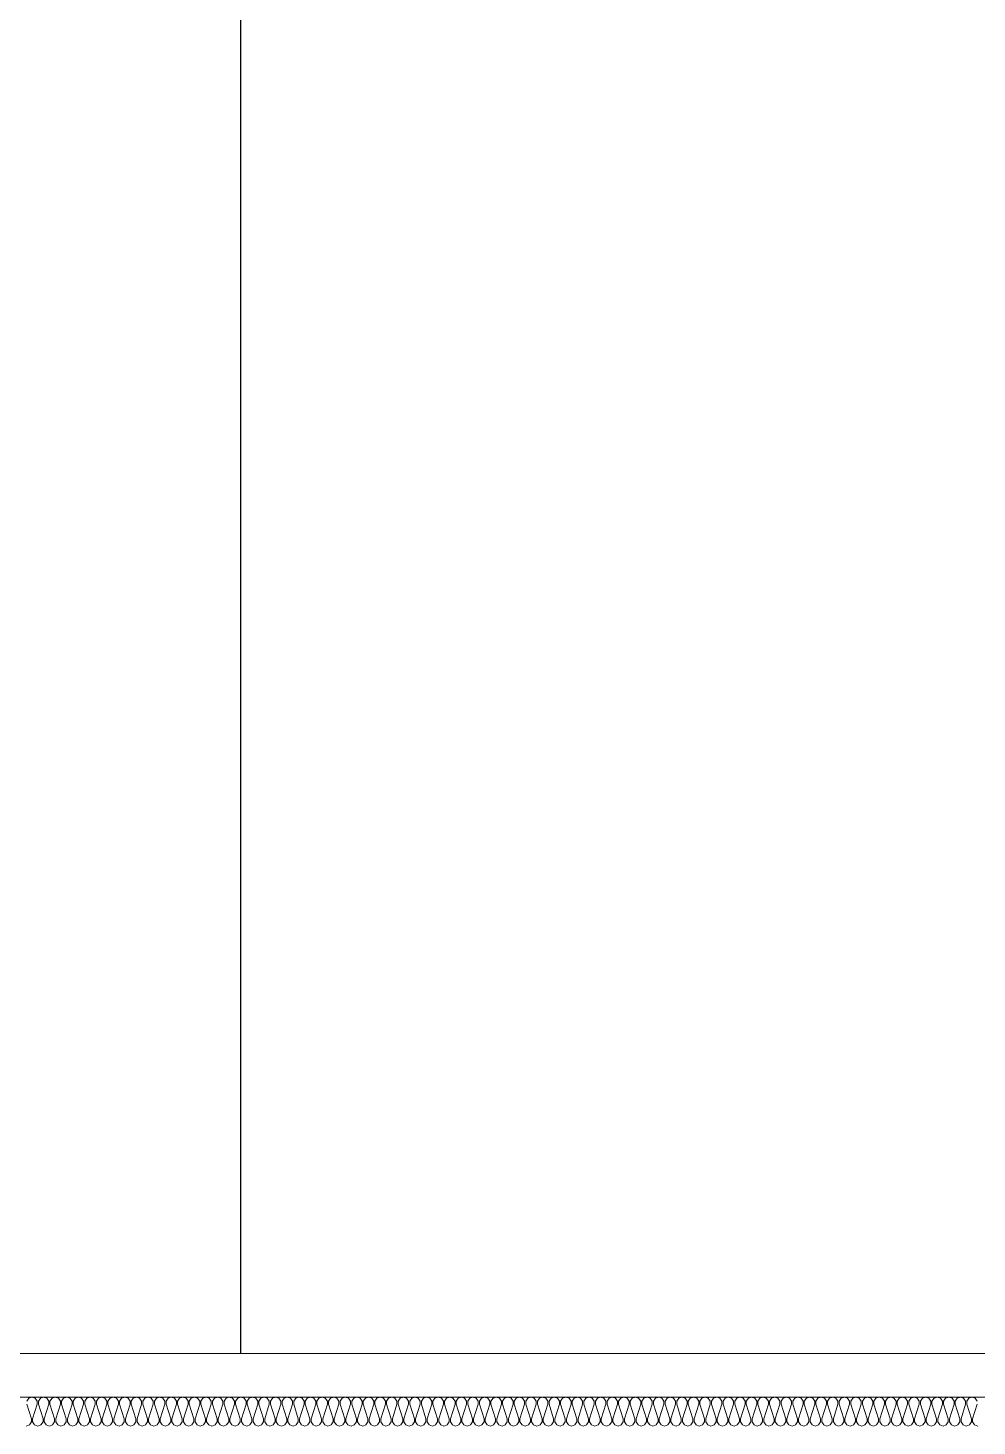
# Model space of a CAD drawing. Header units: millimetres. Extents: x 0 to 420000, y 0 to 297000.
# Drawn here: x 263829 to 267100, y 44200 to 49020 of the extents above; entities that cross this region are included whole.
import ezdxf

# ---------------------------------------------------------------- set-up
doc = ezdxf.new("R2010")
doc.units = ezdxf.units.MM
doc.linetypes.add('CEN', pattern=[62, 60, -1, 0, -1])
for name, color, linetype, lineweight in [('A-AXIS-LINE', 1, 'CEN', 15), ('A-ELEV-LIN2', 7, 'Continuous', 25), ('A-XXXX-FIN2', 6, 'Continuous', 20), ('A-XXXX-INSL2', 8, 'Continuous', 18)]:
    doc.layers.add(name, color=color, linetype=linetype, lineweight=lineweight)

# ---------------------------------------------------------------- blocks, each defined once
blk = doc.blocks.new('axis(211208)')
at = {"layer": 'A-AXIS-LINE', "ltscale": 1000}
blk.add_line((4631788.1, -421118.7), (4955413.1, -421118.7), dxfattribs=at)
blk = doc.blocks.new('3층')
at = {"layer": 'A-ELEV-LIN2'}
blk.add_line((4834873.8, -411118.7), (4834873.8, -402618.7), dxfattribs=at)
blk = doc.blocks.new('냉동층(220321)')
at = {"layer": 'A-XXXX-FIN2'}
blk.add_line((4878673.7, -401118.7), (4801923.8, -401118.7), dxfattribs=at)
at = {"layer": 'A-XXXX-INSL2'}
blk.add_line((4878773.7, -401268.7), (4802023.8, -401268.7), dxfattribs=at)
for points in [[(4837413.7, -401368.7), (4837402.7, -401364.7), (4837395.7, -401354.7), (4837395.7, -401343.7), (4837411.7, -401293.7)], [(4837411.7, -401282.7), (4837404.7, -401272.7), (4837393.7, -401268.7), (4837382.7, -401272.7), (4837375.7, -401282.7), (4837375.7, -401293.7), (4837391.7, -401343.7), (4837391.7, -401354.7), (4837384.7, -401364.7), (4837373.7, -401368.7), (4837362.7, -401364.7), (4837355.7, -401354.7), (4837355.7, -401343.7), (4837371.7, -401293.7), (4837371.7, -401282.7), (4837364.7, -401272.7), (4837353.7, -401268.7), (4837342.7, -401272.7), (4837335.7, -401282.7), (4837335.7, -401293.7), (4837351.7, -401343.7), (4837351.7, -401354.7), (4837344.7, -401364.7), (4837333.7, -401368.7), (4837322.7, -401364.7), (4837315.7, -401354.7), (4837315.7, -401343.7), (4837331.7, -401293.7), (4837331.7, -401282.7), (4837324.7, -401272.7), (4837313.7, -401268.7), (4837302.7, -401272.7), (4837295.7, -401282.7), (4837295.7, -401293.7), (4837311.7, -401343.7), (4837311.7, -401354.7), (4837304.7, -401364.7), (4837293.7, -401368.7), (4837282.7, -401364.7), (4837275.7, -401354.7), (4837275.7, -401343.7), (4837291.7, -401293.7), (4837291.7, -401282.7), (4837284.7, -401272.7), (4837273.7, -401268.7), (4837262.7, -401272.7), (4837255.7, -401282.7), (4837255.7, -401293.7), (4837271.7, -401343.7), (4837271.7, -401354.7), (4837264.7, -401364.7), (4837253.7, -401368.7), (4837242.7, -401364.7), (4837235.7, -401354.7), (4837235.7, -401343.7), (4837251.7, -401293.7), (4837251.7, -401282.7), (4837244.7, -401272.7), (4837233.7, -401268.7), (4837222.7, -401272.7), (4837215.7, -401282.7), (4837215.7, -401293.7), (4837231.7, -401343.7), (4837231.7, -401354.7), (4837224.7, -401364.7), (4837213.7, -401368.7), (4837202.7, -401364.7), (4837195.7, -401354.7), (4837195.7, -401343.7), (4837211.7, -401293.7), (4837211.7, -401282.7), (4837204.7, -401272.7), (4837193.7, -401268.7), (4837182.7, -401272.7), (4837175.7, -401282.7), (4837175.7, -401293.7), (4837191.7, -401343.7), (4837191.7, -401354.7), (4837184.7, -401364.7), (4837173.7, -401368.7), (4837162.7, -401364.7), (4837155.7, -401354.7), (4837155.7, -401343.7), (4837171.7, -401293.7), (4837171.7, -401282.7), (4837164.7, -401272.7), (4837153.7, -401268.7), (4837142.7, -401272.7), (4837135.7, -401282.7), (4837135.7, -401293.7), (4837151.7, -401343.7), (4837151.7, -401354.7), (4837144.7, -401364.7), (4837133.7, -401368.7), (4837122.7, -401364.7), (4837115.7, -401354.7), (4837115.7, -401343.7), (4837131.7, -401293.7), (4837131.7, -401282.7), (4837124.7, -401272.7), (4837113.7, -401268.7), (4837102.7, -401272.7), (4837095.7, -401282.7), (4837095.7, -401293.7), (4837111.7, -401343.7), (4837111.7, -401354.7), (4837104.7, -401364.7), (4837093.7, -401368.7), (4837082.7, -401364.7), (4837075.7, -401354.7), (4837075.7, -401343.7), (4837091.7, -401293.7), (4837091.7, -401282.7), (4837084.7, -401272.7), (4837073.7, -401268.7), (4837062.7, -401272.7), (4837055.7, -401282.7), (4837055.7, -401293.7), (4837071.7, -401343.7), (4837071.7, -401354.7), (4837064.7, -401364.7), (4837053.7, -401368.7), (4837042.7, -401364.7), (4837035.7, -401354.7), (4837035.7, -401343.7), (4837051.7, -401293.7), (4837051.7, -401282.7), (4837044.7, -401272.7), (4837033.7, -401268.7), (4837022.7, -401272.7), (4837015.7, -401282.7), (4837015.7, -401293.7), (4837031.7, -401343.7), (4837031.7, -401354.7), (4837024.7, -401364.7), (4837013.7, -401368.7), (4837002.7, -401364.7), (4836995.7, -401354.7), (4836995.7, -401343.7), (4837011.7, -401293.7), (4837011.7, -401282.7), (4837004.7, -401272.7), (4836993.7, -401268.7), (4836982.7, -401272.7), (4836975.7, -401282.7), (4836975.7, -401293.7), (4836991.7, -401343.7), (4836991.7, -401354.7), (4836984.7, -401364.7), (4836973.7, -401368.7), (4836962.7, -401364.7), (4836955.7, -401354.7), (4836955.7, -401343.7), (4836971.7, -401293.7), (4836971.7, -401282.7), (4836964.7, -401272.7), (4836953.7, -401268.7), (4836942.7, -401272.7), (4836935.7, -401282.7), (4836935.7, -401293.7), (4836951.7, -401343.7), (4836951.7, -401354.7), (4836944.7, -401364.7), (4836933.7, -401368.7), (4836922.7, -401364.7), (4836915.7, -401354.7), (4836915.7, -401343.7), (4836931.7, -401293.7), (4836931.7, -401282.7), (4836924.7, -401272.7), (4836913.7, -401268.7), (4836902.7, -401272.7), (4836895.7, -401282.7), (4836895.7, -401293.7), (4836911.7, -401343.7), (4836911.7, -401354.7), (4836904.7, -401364.7), (4836893.7, -401368.7), (4836882.7, -401364.7), (4836875.7, -401354.7), (4836875.7, -401343.7), (4836891.7, -401293.7), (4836891.7, -401282.7), (4836884.7, -401272.7), (4836873.7, -401268.7), (4836862.7, -401272.7), (4836855.7, -401282.7), (4836855.7, -401293.7), (4836871.7, -401343.7), (4836871.7, -401354.7), (4836864.7, -401364.7), (4836853.7, -401368.7), (4836842.7, -401364.7), (4836835.7, -401354.7), (4836835.7, -401343.7), (4836851.7, -401293.7), (4836851.7, -401282.7), (4836844.7, -401272.7), (4836833.7, -401268.7), (4836822.7, -401272.7), (4836815.7, -401282.7), (4836815.7, -401293.7), (4836831.7, -401343.7), (4836831.7, -401354.7), (4836824.7, -401364.7), (4836813.7, -401368.7), (4836802.7, -401364.7), (4836795.7, -401354.7), (4836795.7, -401343.7), (4836811.7, -401293.7), (4836811.7, -401282.7), (4836804.7, -401272.7), (4836793.7, -401268.7), (4836782.7, -401272.7), (4836775.7, -401282.7), (4836775.7, -401293.7), (4836791.7, -401343.7), (4836791.7, -401354.7), (4836784.7, -401364.7), (4836773.7, -401368.7), (4836762.7, -401364.7), (4836755.7, -401354.7), (4836755.7, -401343.7), (4836771.7, -401293.7), (4836771.7, -401282.7), (4836764.7, -401272.7), (4836753.7, -401268.7), (4836742.7, -401272.7), (4836735.7, -401282.7), (4836735.7, -401293.7), (4836751.7, -401343.7), (4836751.7, -401354.7), (4836744.7, -401364.7), (4836733.7, -401368.7), (4836722.7, -401364.7), (4836715.7, -401354.7), (4836715.7, -401343.7), (4836731.7, -401293.7), (4836731.7, -401282.7), (4836724.7, -401272.7), (4836713.7, -401268.7), (4836702.7, -401272.7), (4836695.7, -401282.7), (4836695.7, -401293.7), (4836711.7, -401343.7), (4836711.7, -401354.7), (4836704.7, -401364.7), (4836693.7, -401368.7), (4836682.7, -401364.7), (4836675.7, -401354.7), (4836675.7, -401343.7), (4836691.7, -401293.7), (4836691.7, -401282.7), (4836684.7, -401272.7), (4836673.7, -401268.7), (4836662.7, -401272.7), (4836655.7, -401282.7), (4836655.7, -401293.7), (4836671.7, -401343.7), (4836671.7, -401354.7), (4836664.7, -401364.7), (4836653.7, -401368.7), (4836642.7, -401364.7), (4836635.7, -401354.7), (4836635.7, -401343.7), (4836651.7, -401293.7), (4836651.7, -401282.7), (4836644.7, -401272.7), (4836633.7, -401268.7), (4836622.7, -401272.7), (4836615.7, -401282.7), (4836615.7, -401293.7), (4836631.7, -401343.7), (4836631.7, -401354.7), (4836624.7, -401364.7), (4836613.7, -401368.7), (4836602.7, -401364.7), (4836595.7, -401354.7), (4836595.7, -401343.7), (4836611.7, -401293.7), (4836611.7, -401282.7), (4836604.7, -401272.7), (4836593.7, -401268.7), (4836582.7, -401272.7), (4836575.7, -401282.7), (4836575.7, -401293.7), (4836591.7, -401343.7), (4836591.7, -401354.7), (4836584.7, -401364.7), (4836573.7, -401368.7), (4836562.7, -401364.7), (4836555.7, -401354.7), (4836555.7, -401343.7), (4836571.7, -401293.7), (4836571.7, -401282.7), (4836564.7, -401272.7), (4836553.7, -401268.7), (4836542.7, -401272.7), (4836535.7, -401282.7), (4836535.7, -401293.7), (4836551.7, -401343.7), (4836551.7, -401354.7), (4836544.7, -401364.7), (4836533.7, -401368.7), (4836522.7, -401364.7), (4836515.7, -401354.7), (4836515.7, -401343.7), (4836531.7, -401293.7), (4836531.7, -401282.7), (4836524.7, -401272.7), (4836513.7, -401268.7), (4836502.7, -401272.7), (4836495.7, -401282.7), (4836495.7, -401293.7), (4836511.7, -401343.7), (4836511.7, -401354.7), (4836504.7, -401364.7), (4836493.7, -401368.7), (4836482.7, -401364.7), (4836475.7, -401354.7), (4836475.7, -401343.7), (4836491.7, -401293.7), (4836491.7, -401282.7), (4836484.7, -401272.7), (4836473.7, -401268.7), (4836462.7, -401272.7), (4836455.7, -401282.7), (4836455.7, -401293.7), (4836471.7, -401343.7), (4836471.7, -401354.7), (4836464.7, -401364.7), (4836453.7, -401368.7), (4836442.7, -401364.7), (4836435.7, -401354.7), (4836435.7, -401343.7), (4836451.7, -401293.7), (4836451.7, -401282.7), (4836444.7, -401272.7), (4836433.7, -401268.7), (4836422.7, -401272.7), (4836415.7, -401282.7), (4836415.7, -401293.7), (4836431.7, -401343.7), (4836431.7, -401354.7), (4836424.7, -401364.7), (4836413.7, -401368.7), (4836402.7, -401364.7), (4836395.7, -401354.7), (4836395.7, -401343.7), (4836411.7, -401293.7), (4836411.7, -401282.7), (4836404.7, -401272.7), (4836393.7, -401268.7), (4836382.7, -401272.7), (4836375.7, -401282.7), (4836375.7, -401293.7), (4836391.7, -401343.7), (4836391.7, -401354.7), (4836384.7, -401364.7), (4836373.7, -401368.7), (4836362.7, -401364.7), (4836355.7, -401354.7), (4836355.7, -401343.7), (4836371.7, -401293.7), (4836371.7, -401282.7), (4836364.7, -401272.7), (4836353.7, -401268.7), (4836342.7, -401272.7), (4836335.7, -401282.7), (4836335.7, -401293.7), (4836351.7, -401343.7), (4836351.7, -401354.7), (4836344.7, -401364.7), (4836333.7, -401368.7), (4836322.7, -401364.7), (4836315.7, -401354.7), (4836315.7, -401343.7), (4836331.7, -401293.7), (4836331.7, -401282.7), (4836324.7, -401272.7), (4836313.7, -401268.7), (4836302.7, -401272.7), (4836295.7, -401282.7), (4836295.7, -401293.7), (4836311.7, -401343.7), (4836311.7, -401354.7), (4836304.7, -401364.7), (4836293.7, -401368.7), (4836282.7, -401364.7), (4836275.7, -401354.7), (4836275.7, -401343.7), (4836291.7, -401293.7), (4836291.7, -401282.7), (4836284.7, -401272.7), (4836273.7, -401268.7), (4836262.7, -401272.7), (4836255.7, -401282.7), (4836255.7, -401293.7), (4836271.7, -401343.7), (4836271.7, -401354.7), (4836264.7, -401364.7), (4836253.7, -401368.7), (4836242.7, -401364.7), (4836235.7, -401354.7), (4836235.7, -401343.7), (4836251.7, -401293.7), (4836251.7, -401282.7), (4836244.7, -401272.7), (4836233.7, -401268.7), (4836222.7, -401272.7), (4836215.7, -401282.7), (4836215.7, -401293.7), (4836231.7, -401343.7), (4836231.7, -401354.7), (4836224.7, -401364.7), (4836213.7, -401368.7), (4836202.7, -401364.7), (4836195.7, -401354.7), (4836195.7, -401343.7), (4836211.7, -401293.7), (4836211.7, -401282.7), (4836204.7, -401272.7), (4836193.7, -401268.7), (4836182.7, -401272.7), (4836175.7, -401282.7), (4836175.7, -401293.7), (4836191.7, -401343.7), (4836191.7, -401354.7), (4836184.7, -401364.7), (4836173.7, -401368.7), (4836162.7, -401364.7), (4836155.7, -401354.7), (4836155.7, -401343.7), (4836171.7, -401293.7), (4836171.7, -401282.7), (4836164.7, -401272.7), (4836153.7, -401268.7), (4836142.7, -401272.7), (4836135.7, -401282.7), (4836135.7, -401293.7), (4836151.7, -401343.7), (4836151.7, -401354.7), (4836144.7, -401364.7), (4836133.7, -401368.7), (4836122.7, -401364.7), (4836115.7, -401354.7), (4836115.7, -401343.7), (4836131.7, -401293.7), (4836131.7, -401282.7), (4836124.7, -401272.7), (4836113.7, -401268.7), (4836102.7, -401272.7), (4836095.7, -401282.7), (4836095.7, -401293.7), (4836111.7, -401343.7), (4836111.7, -401354.7), (4836104.7, -401364.7), (4836093.7, -401368.7), (4836082.7, -401364.7), (4836075.7, -401354.7), (4836075.7, -401343.7), (4836091.7, -401293.7), (4836091.7, -401282.7), (4836084.7, -401272.7), (4836073.7, -401268.7), (4836062.7, -401272.7), (4836055.7, -401282.7), (4836055.7, -401293.7), (4836071.7, -401343.7), (4836071.7, -401354.7), (4836064.7, -401364.7), (4836053.7, -401368.7), (4836042.7, -401364.7), (4836035.7, -401354.7), (4836035.7, -401343.7), (4836051.7, -401293.7), (4836051.7, -401282.7), (4836044.7, -401272.7), (4836033.7, -401268.7), (4836022.7, -401272.7), (4836015.7, -401282.7), (4836015.7, -401293.7), (4836031.7, -401343.7), (4836031.7, -401354.7), (4836024.7, -401364.7), (4836013.7, -401368.7), (4836002.7, -401364.7), (4835995.7, -401354.7), (4835995.7, -401343.7), (4836011.7, -401293.7), (4836011.7, -401282.7), (4836004.7, -401272.7), (4835993.7, -401268.7), (4835982.7, -401272.7), (4835975.7, -401282.7), (4835975.7, -401293.7), (4835991.7, -401343.7), (4835991.7, -401354.7), (4835984.7, -401364.7), (4835973.7, -401368.7), (4835962.7, -401364.7), (4835955.7, -401354.7), (4835955.7, -401343.7), (4835971.7, -401293.7), (4835971.7, -401282.7), (4835964.7, -401272.7), (4835953.7, -401268.7), (4835942.7, -401272.7), (4835935.7, -401282.7), (4835935.7, -401293.7), (4835951.7, -401343.7), (4835951.7, -401354.7), (4835944.7, -401364.7), (4835933.7, -401368.7), (4835922.7, -401364.7), (4835915.7, -401354.7), (4835915.7, -401343.7), (4835931.7, -401293.7), (4835931.7, -401282.7), (4835924.7, -401272.7), (4835913.7, -401268.7), (4835902.7, -401272.7), (4835895.7, -401282.7), (4835895.7, -401293.7), (4835911.7, -401343.7), (4835911.7, -401354.7), (4835904.7, -401364.7), (4835893.7, -401368.7), (4835882.7, -401364.7), (4835875.7, -401354.7), (4835875.7, -401343.7), (4835891.7, -401293.7), (4835891.7, -401282.7), (4835884.7, -401272.7), (4835873.7, -401268.7), (4835862.7, -401272.7), (4835855.7, -401282.7), (4835855.7, -401293.7), (4835871.7, -401343.7), (4835871.7, -401354.7), (4835864.7, -401364.7), (4835853.7, -401368.7), (4835842.7, -401364.7), (4835835.7, -401354.7), (4835835.7, -401343.7), (4835851.7, -401293.7), (4835851.7, -401282.7), (4835844.7, -401272.7), (4835833.7, -401268.7), (4835822.7, -401272.7), (4835815.7, -401282.7), (4835815.7, -401293.7), (4835831.7, -401343.7), (4835831.7, -401354.7), (4835824.7, -401364.7), (4835813.7, -401368.7), (4835802.7, -401364.7), (4835795.7, -401354.7), (4835795.7, -401343.7), (4835811.7, -401293.7), (4835811.7, -401282.7), (4835804.7, -401272.7), (4835793.7, -401268.7), (4835782.7, -401272.7), (4835775.7, -401282.7), (4835775.7, -401293.7), (4835791.7, -401343.7), (4835791.7, -401354.7), (4835784.7, -401364.7), (4835773.7, -401368.7), (4835762.7, -401364.7), (4835755.7, -401354.7), (4835755.7, -401343.7), (4835771.7, -401293.7), (4835771.7, -401282.7), (4835764.7, -401272.7), (4835753.7, -401268.7), (4835742.7, -401272.7), (4835735.7, -401282.7), (4835735.7, -401293.7), (4835751.7, -401343.7), (4835751.7, -401354.7), (4835744.7, -401364.7), (4835733.7, -401368.7), (4835722.7, -401364.7), (4835715.7, -401354.7), (4835715.7, -401343.7), (4835731.7, -401293.7), (4835731.7, -401282.7), (4835724.7, -401272.7), (4835713.7, -401268.7), (4835702.7, -401272.7), (4835695.7, -401282.7), (4835695.7, -401293.7), (4835711.7, -401343.7), (4835711.7, -401354.7), (4835704.7, -401364.7), (4835693.7, -401368.7), (4835682.7, -401364.7), (4835675.7, -401354.7), (4835675.7, -401343.7), (4835691.7, -401293.7), (4835691.7, -401282.7), (4835684.7, -401272.7), (4835673.7, -401268.7), (4835662.7, -401272.7), (4835655.7, -401282.7), (4835655.7, -401293.7), (4835671.7, -401343.7), (4835671.7, -401354.7), (4835664.7, -401364.7), (4835653.7, -401368.7), (4835642.7, -401364.7), (4835635.7, -401354.7), (4835635.7, -401343.7), (4835651.7, -401293.7), (4835651.7, -401282.7), (4835644.7, -401272.7), (4835633.7, -401268.7), (4835622.7, -401272.7), (4835615.7, -401282.7), (4835615.7, -401293.7), (4835631.7, -401343.7), (4835631.7, -401354.7), (4835624.7, -401364.7), (4835613.7, -401368.7), (4835602.7, -401364.7), (4835595.7, -401354.7), (4835595.7, -401343.7), (4835611.7, -401293.7), (4835611.7, -401282.7), (4835604.7, -401272.7), (4835593.7, -401268.7), (4835582.7, -401272.7), (4835575.7, -401282.7), (4835575.7, -401293.7), (4835591.7, -401343.7), (4835591.7, -401354.7), (4835584.7, -401364.7), (4835573.7, -401368.7), (4835562.7, -401364.7), (4835555.7, -401354.7), (4835555.7, -401343.7), (4835571.7, -401293.7), (4835571.7, -401282.7), (4835564.7, -401272.7), (4835553.7, -401268.7), (4835542.7, -401272.7), (4835535.7, -401282.7), (4835535.7, -401293.7), (4835551.7, -401343.7), (4835551.7, -401354.7), (4835544.7, -401364.7), (4835533.7, -401368.7), (4835522.7, -401364.7), (4835515.7, -401354.7), (4835515.7, -401343.7), (4835531.7, -401293.7), (4835531.7, -401282.7), (4835524.7, -401272.7), (4835513.7, -401268.7), (4835502.7, -401272.7), (4835495.7, -401282.7), (4835495.7, -401293.7), (4835511.7, -401343.7), (4835511.7, -401354.7), (4835504.7, -401364.7), (4835493.7, -401368.7), (4835482.7, -401364.7), (4835475.7, -401354.7), (4835475.7, -401343.7), (4835491.7, -401293.7), (4835491.7, -401282.7), (4835484.7, -401272.7), (4835473.7, -401268.7), (4835462.7, -401272.7), (4835455.7, -401282.7), (4835455.7, -401293.7), (4835471.7, -401343.7), (4835471.7, -401354.7), (4835464.7, -401364.7), (4835453.7, -401368.7), (4835442.7, -401364.7), (4835435.7, -401354.7), (4835435.7, -401343.7), (4835451.7, -401293.7), (4835451.7, -401282.7), (4835444.7, -401272.7), (4835433.7, -401268.7), (4835422.7, -401272.7), (4835415.7, -401282.7), (4835415.7, -401293.7), (4835431.7, -401343.7), (4835431.7, -401354.7), (4835424.7, -401364.7), (4835413.7, -401368.7), (4835402.7, -401364.7), (4835395.7, -401354.7), (4835395.7, -401343.7), (4835411.7, -401293.7), (4835411.7, -401282.7), (4835404.7, -401272.7), (4835393.7, -401268.7), (4835382.7, -401272.7), (4835375.7, -401282.7), (4835375.7, -401293.7), (4835391.7, -401343.7), (4835391.7, -401354.7), (4835384.7, -401364.7), (4835373.7, -401368.7), (4835362.7, -401364.7), (4835355.7, -401354.7), (4835355.7, -401343.7), (4835371.7, -401293.7), (4835371.7, -401282.7), (4835364.7, -401272.7), (4835353.7, -401268.7), (4835342.7, -401272.7), (4835335.7, -401282.7), (4835335.7, -401293.7), (4835351.7, -401343.7), (4835351.7, -401354.7), (4835344.7, -401364.7), (4835333.7, -401368.7), (4835322.7, -401364.7), (4835315.7, -401354.7), (4835315.7, -401343.7), (4835331.7, -401293.7), (4835331.7, -401282.7), (4835324.7, -401272.7), (4835313.7, -401268.7), (4835302.7, -401272.7), (4835295.7, -401282.7), (4835295.7, -401293.7), (4835311.7, -401343.7), (4835311.7, -401354.7), (4835304.7, -401364.7), (4835293.7, -401368.7), (4835282.7, -401364.7), (4835275.7, -401354.7), (4835275.7, -401343.7), (4835291.7, -401293.7), (4835291.7, -401282.7), (4835284.7, -401272.7), (4835273.7, -401268.7), (4835262.7, -401272.7), (4835255.7, -401282.7), (4835255.7, -401293.7), (4835271.7, -401343.7), (4835271.7, -401354.7), (4835264.7, -401364.7), (4835253.7, -401368.7), (4835242.7, -401364.7), (4835235.7, -401354.7), (4835235.7, -401343.7), (4835251.7, -401293.7), (4835251.7, -401282.7), (4835244.7, -401272.7), (4835233.7, -401268.7), (4835222.7, -401272.7), (4835215.7, -401282.7), (4835215.7, -401293.7), (4835231.7, -401343.7), (4835231.7, -401354.7), (4835224.7, -401364.7), (4835213.7, -401368.7), (4835202.7, -401364.7), (4835195.7, -401354.7), (4835195.7, -401343.7), (4835211.7, -401293.7), (4835211.7, -401282.7), (4835204.7, -401272.7), (4835193.7, -401268.7), (4835182.7, -401272.7), (4835175.7, -401282.7), (4835175.7, -401293.7), (4835191.7, -401343.7), (4835191.7, -401354.7), (4835184.7, -401364.7), (4835173.7, -401368.7), (4835162.7, -401364.7), (4835155.7, -401354.7), (4835155.7, -401343.7), (4835171.7, -401293.7), (4835171.7, -401282.7), (4835164.7, -401272.7), (4835153.7, -401268.7), (4835142.7, -401272.7), (4835135.7, -401282.7), (4835135.7, -401293.7), (4835151.7, -401343.7), (4835151.7, -401354.7), (4835144.7, -401364.7), (4835133.7, -401368.7), (4835122.7, -401364.7), (4835115.7, -401354.7), (4835115.7, -401343.7), (4835131.7, -401293.7), (4835131.7, -401282.7), (4835124.7, -401272.7), (4835113.7, -401268.7), (4835102.7, -401272.7), (4835095.7, -401282.7), (4835095.7, -401293.7), (4835111.7, -401343.7), (4835111.7, -401354.7), (4835104.7, -401364.7), (4835093.7, -401368.7), (4835082.7, -401364.7), (4835075.7, -401354.7), (4835075.7, -401343.7), (4835091.7, -401293.7), (4835091.7, -401282.7), (4835084.7, -401272.7), (4835073.7, -401268.7), (4835062.7, -401272.7), (4835055.7, -401282.7), (4835055.7, -401293.7), (4835071.7, -401343.7), (4835071.7, -401354.7), (4835064.7, -401364.7), (4835053.7, -401368.7), (4835042.7, -401364.7), (4835035.7, -401354.7), (4835035.7, -401343.7), (4835051.7, -401293.7), (4835051.7, -401282.7), (4835044.7, -401272.7), (4835033.7, -401268.7), (4835022.7, -401272.7), (4835015.7, -401282.7), (4835015.7, -401293.7), (4835031.7, -401343.7), (4835031.7, -401354.7), (4835024.7, -401364.7), (4835013.7, -401368.7), (4835002.7, -401364.7), (4834995.7, -401354.7), (4834995.7, -401343.7), (4835011.7, -401293.7), (4835011.7, -401282.7), (4835004.7, -401272.7), (4834993.7, -401268.7), (4834982.7, -401272.7), (4834975.7, -401282.7), (4834975.7, -401293.7), (4834991.7, -401343.7), (4834991.7, -401354.7), (4834984.7, -401364.7), (4834973.7, -401368.7), (4834962.7, -401364.7), (4834955.7, -401354.7), (4834955.7, -401343.7), (4834971.7, -401293.7), (4834971.7, -401282.7), (4834964.7, -401272.7), (4834953.7, -401268.7), (4834942.7, -401272.7), (4834935.7, -401282.7), (4834935.7, -401293.7), (4834951.7, -401343.7), (4834951.7, -401354.7), (4834944.7, -401364.7), (4834933.7, -401368.7), (4834922.7, -401364.7), (4834915.7, -401354.7), (4834915.7, -401343.7), (4834931.7, -401293.7), (4834931.7, -401282.7), (4834924.7, -401272.7), (4834913.7, -401268.7), (4834902.7, -401272.7), (4834895.7, -401282.7), (4834895.7, -401293.7), (4834911.7, -401343.7), (4834911.7, -401354.7), (4834904.7, -401364.7), (4834893.7, -401368.7), (4834882.7, -401364.7), (4834875.7, -401354.7), (4834875.7, -401343.7), (4834891.7, -401293.7), (4834891.7, -401282.7), (4834884.7, -401272.7), (4834873.7, -401268.7), (4834862.7, -401272.7), (4834855.7, -401282.7), (4834855.7, -401293.7), (4834871.7, -401343.7), (4834871.7, -401354.7), (4834864.7, -401364.7), (4834853.7, -401368.7), (4834842.7, -401364.7), (4834835.7, -401354.7), (4834835.7, -401343.7), (4834851.7, -401293.7), (4834851.7, -401282.7), (4834844.7, -401272.7), (4834833.7, -401268.7), (4834822.7, -401272.7), (4834815.7, -401282.7), (4834815.7, -401293.7), (4834831.7, -401343.7), (4834831.7, -401354.7), (4834824.7, -401364.7), (4834813.7, -401368.7), (4834802.7, -401364.7), (4834795.7, -401354.7), (4834795.7, -401343.7), (4834811.7, -401293.7), (4834811.7, -401282.7), (4834804.7, -401272.7), (4834793.7, -401268.7), (4834782.7, -401272.7), (4834775.7, -401282.7), (4834775.7, -401293.7), (4834791.7, -401343.7), (4834791.7, -401354.7), (4834784.7, -401364.7), (4834773.7, -401368.7), (4834762.7, -401364.7), (4834755.7, -401354.7), (4834755.7, -401343.7), (4834771.7, -401293.7), (4834771.7, -401282.7), (4834764.7, -401272.7), (4834753.7, -401268.7), (4834742.7, -401272.7), (4834735.7, -401282.7), (4834735.7, -401293.7), (4834751.7, -401343.7), (4834751.7, -401354.7), (4834744.7, -401364.7), (4834733.7, -401368.7), (4834722.7, -401364.7), (4834715.7, -401354.7), (4834715.7, -401343.7), (4834731.7, -401293.7), (4834731.7, -401282.7), (4834724.7, -401272.7), (4834713.7, -401268.7), (4834702.7, -401272.7), (4834695.7, -401282.7), (4834695.7, -401293.7), (4834711.7, -401343.7), (4834711.7, -401354.7), (4834704.7, -401364.7), (4834693.7, -401368.7), (4834682.7, -401364.7), (4834675.7, -401354.7), (4834675.7, -401343.7), (4834691.7, -401293.7), (4834691.7, -401282.7), (4834684.7, -401272.7), (4834673.7, -401268.7), (4834662.7, -401272.7), (4834655.7, -401282.7), (4834655.7, -401293.7), (4834671.7, -401343.7), (4834671.7, -401354.7), (4834664.7, -401364.7), (4834653.7, -401368.7), (4834642.7, -401364.7), (4834635.7, -401354.7), (4834635.7, -401343.7), (4834651.7, -401293.7), (4834651.7, -401282.7), (4834644.7, -401272.7), (4834633.7, -401268.7), (4834622.7, -401272.7), (4834615.7, -401282.7), (4834615.7, -401293.7), (4834631.7, -401343.7), (4834631.7, -401354.7), (4834624.7, -401364.7), (4834613.7, -401368.7), (4834602.7, -401364.7), (4834595.7, -401354.7), (4834595.7, -401343.7), (4834611.7, -401293.7), (4834611.7, -401282.7), (4834604.7, -401272.7), (4834593.7, -401268.7), (4834582.7, -401272.7), (4834575.7, -401282.7), (4834575.7, -401293.7), (4834591.7, -401343.7), (4834591.7, -401354.7), (4834584.7, -401364.7), (4834573.7, -401368.7), (4834562.7, -401364.7), (4834555.7, -401354.7), (4834555.7, -401343.7), (4834571.7, -401293.7), (4834571.7, -401282.7), (4834564.7, -401272.7), (4834553.7, -401268.7), (4834542.7, -401272.7), (4834535.7, -401282.7), (4834535.7, -401293.7), (4834551.7, -401343.7), (4834551.7, -401354.7), (4834544.7, -401364.7), (4834533.7, -401368.7), (4834522.7, -401364.7), (4834515.7, -401354.7), (4834515.7, -401343.7), (4834531.7, -401293.7), (4834531.7, -401282.7), (4834524.7, -401272.7), (4834513.7, -401268.7), (4834502.7, -401272.7), (4834495.7, -401282.7), (4834495.7, -401293.7), (4834511.7, -401343.7), (4834511.7, -401354.7), (4834504.7, -401364.7), (4834493.7, -401368.7), (4834482.7, -401364.7), (4834475.7, -401354.7), (4834475.7, -401343.7), (4834491.7, -401293.7), (4834491.7, -401282.7), (4834484.7, -401272.7), (4834473.7, -401268.7), (4834462.7, -401272.7), (4834455.7, -401282.7), (4834455.7, -401293.7), (4834471.7, -401343.7), (4834471.7, -401354.7), (4834464.7, -401364.7), (4834453.7, -401368.7), (4834442.7, -401364.7), (4834435.7, -401354.7), (4834435.7, -401343.7), (4834451.7, -401293.7), (4834451.7, -401282.7), (4834444.7, -401272.7), (4834433.7, -401268.7), (4834422.7, -401272.7), (4834415.7, -401282.7), (4834415.7, -401293.7), (4834431.7, -401343.7), (4834431.7, -401354.7), (4834424.7, -401364.7), (4834413.7, -401368.7), (4834402.7, -401364.7), (4834395.7, -401354.7), (4834395.7, -401343.7), (4834411.7, -401293.7), (4834411.7, -401282.7), (4834404.7, -401272.7), (4834393.7, -401268.7), (4834382.7, -401272.7), (4834375.7, -401282.7), (4834375.7, -401293.7), (4834391.7, -401343.7), (4834391.7, -401354.7), (4834384.7, -401364.7), (4834373.7, -401368.7), (4834362.7, -401364.7), (4834355.7, -401354.7), (4834355.7, -401343.7), (4834371.7, -401293.7), (4834371.7, -401282.7), (4834364.7, -401272.7), (4834353.7, -401268.7), (4834342.7, -401272.7), (4834335.7, -401282.7), (4834335.7, -401293.7), (4834351.7, -401343.7), (4834351.7, -401354.7), (4834344.7, -401364.7), (4834333.7, -401368.7), (4834322.7, -401364.7), (4834315.7, -401354.7), (4834315.7, -401343.7), (4834331.7, -401293.7), (4834331.7, -401282.7), (4834324.7, -401272.7), (4834313.7, -401268.7), (4834302.7, -401272.7), (4834295.7, -401282.7), (4834295.7, -401293.7), (4834311.7, -401343.7), (4834311.7, -401354.7), (4834304.7, -401364.7), (4834293.7, -401368.7), (4834282.7, -401364.7), (4834275.7, -401354.7), (4834275.7, -401343.7), (4834291.7, -401293.7), (4834291.7, -401282.7), (4834284.7, -401272.7), (4834273.7, -401268.7), (4834262.7, -401272.7), (4834255.7, -401282.7), (4834255.7, -401293.7), (4834271.7, -401343.7), (4834271.7, -401354.7), (4834264.7, -401364.7), (4834253.7, -401368.7), (4834242.7, -401364.7), (4834235.7, -401354.7), (4834235.7, -401343.7), (4834251.7, -401293.7), (4834251.7, -401282.7), (4834244.7, -401272.7), (4834233.7, -401268.7), (4834222.7, -401272.7), (4834215.7, -401282.7), (4834215.7, -401293.7), (4834231.7, -401343.7), (4834231.7, -401354.7), (4834224.7, -401364.7), (4834213.7, -401368.7), (4834202.7, -401364.7), (4834195.7, -401354.7), (4834195.7, -401343.7), (4834211.7, -401293.7), (4834211.7, -401282.7), (4834204.7, -401272.7), (4834193.7, -401268.7), (4834182.7, -401272.7), (4834175.7, -401282.7), (4834175.7, -401293.7), (4834191.7, -401343.7), (4834191.7, -401354.7), (4834184.7, -401364.7), (4834173.7, -401368.7), (4834162.7, -401364.7), (4834155.7, -401354.7), (4834155.7, -401343.7), (4834171.7, -401293.7), (4834171.7, -401282.7), (4834164.7, -401272.7), (4834153.7, -401268.7), (4834142.7, -401272.7), (4834135.7, -401282.7)], [(4834135.7, -401293.7), (4834151.7, -401343.7), (4834151.7, -401354.7), (4834144.7, -401364.7), (4834133.7, -401368.7)]]:
    blk.add_lwpolyline(points, dxfattribs=at)

msp = doc.modelspace()

# ---------------------------------------------------------------- block references
for name, p in [('3층', (-4570311.3, 455568.7)), ('냉동층(220321)', (-4570311.3, 445568.7))]:
    msp.add_blockref(name, p)
at = {"layer": 'A-AXIS-LINE'}
msp.add_blockref('axis(211208)', (-4581588.1, 465568.7), dxfattribs=at)

doc.saveas('drawing.dxf')
